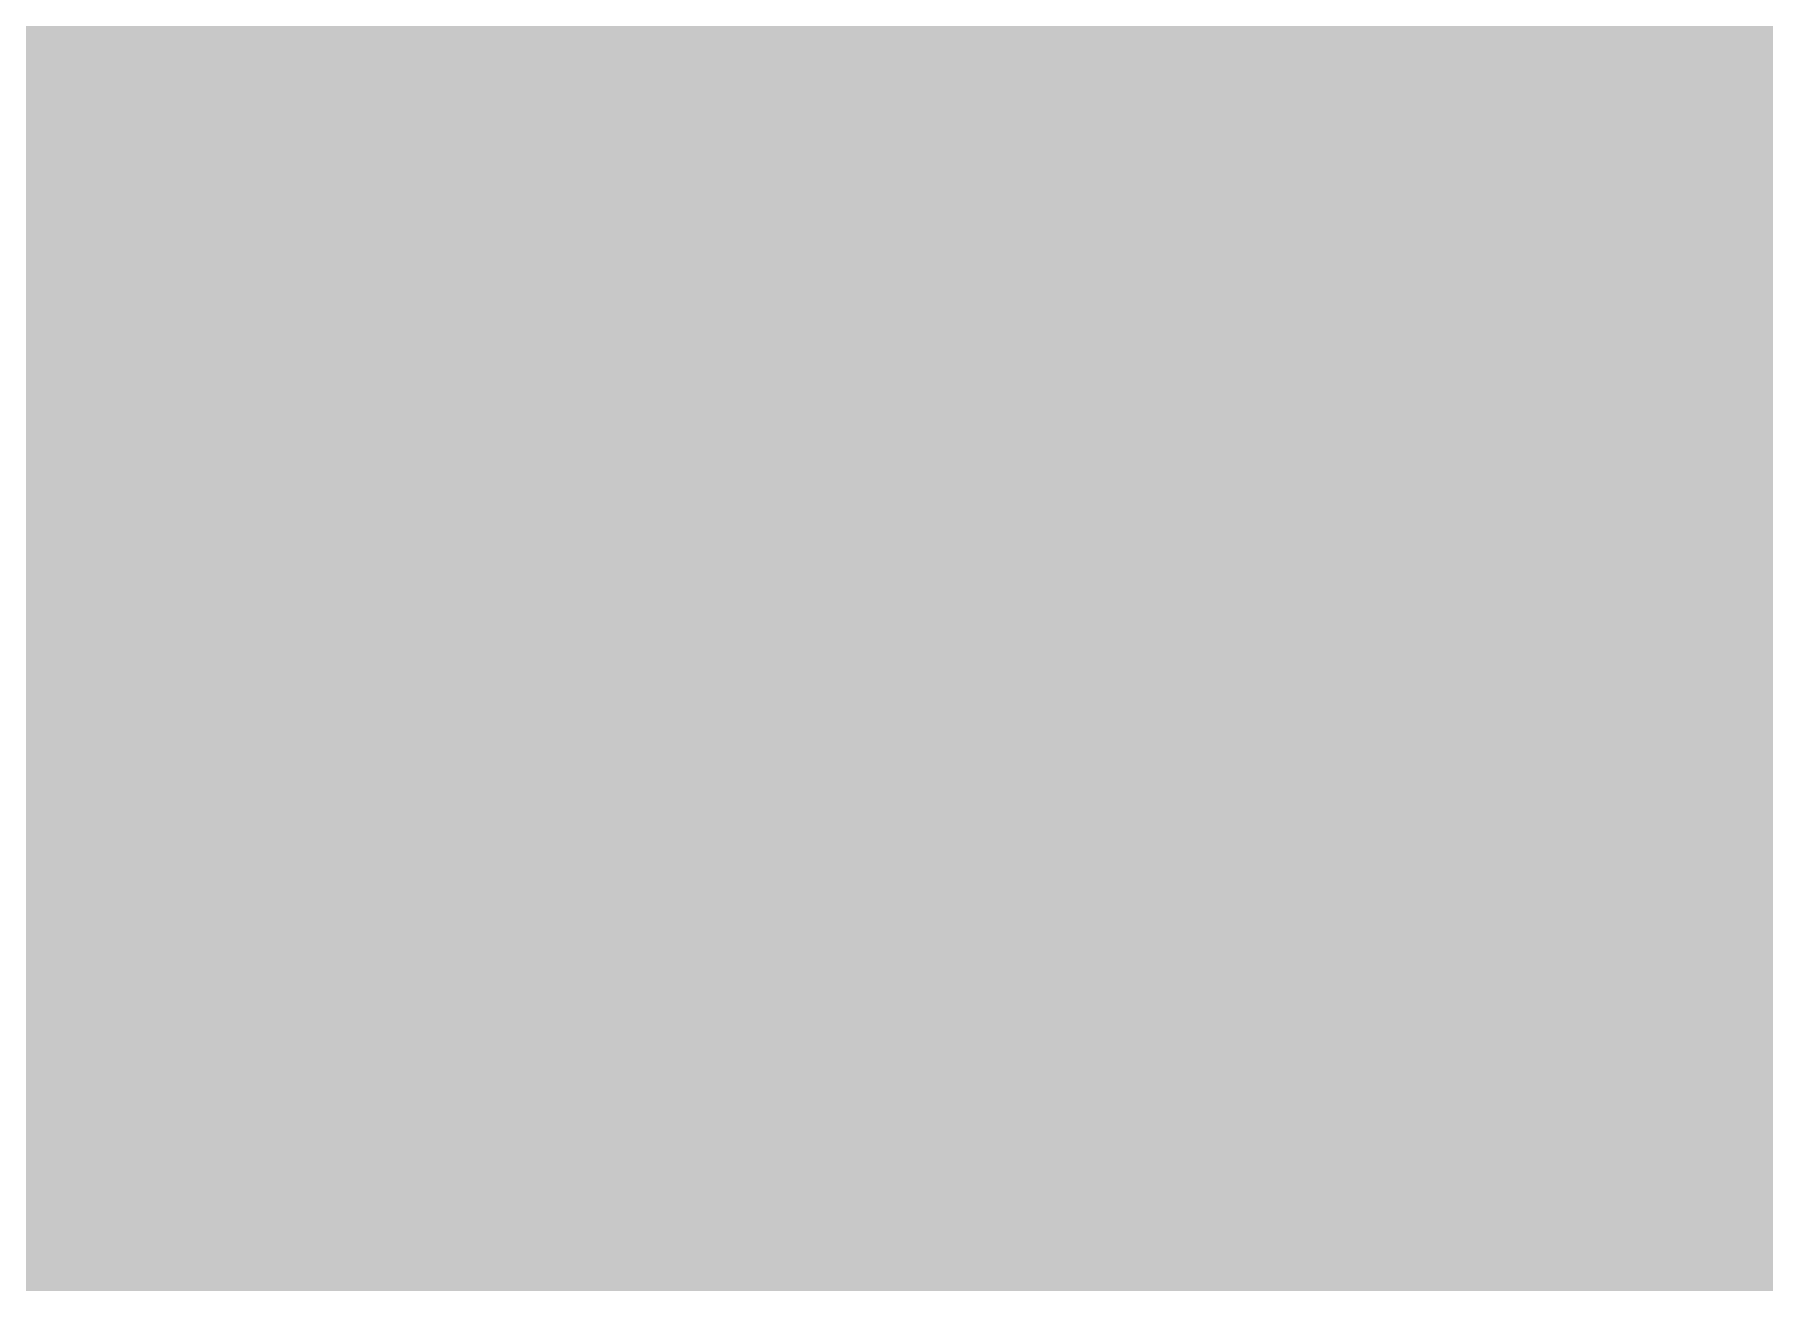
# Model space of a CAD drawing. Header units: inches. Extents: x 0.2 to 39.7, y 0.3 to 24.9.
# Drawn here: x 10.6886 to 10.7533, y 13.8381 to 13.8847 of the extents above; entities that cross this region are included whole.
import ezdxf

# ---------------------------------------------------------------- set-up
doc = ezdxf.new("R2010")
doc.units = ezdxf.units.IN
for name, color, linetype in [('Mechanical 4', 56, 'Continuous'), ('Top Layer 1', 1, 'Continuous'), ('Top Paste', 8, 'Continuous'), ('Top Solder', 216, 'Continuous')]:
    doc.layers.add(name, color=color, linetype=linetype)

# ---------------------------------------------------------------- blocks, each defined once
blk = doc.blocks.new('LQFP100_16')
at = {"layer": 'Top Layer 1'}
h = blk.add_hatch(color=1, dxfattribs=at)
edge = h.paths.add_edge_path()
edge.add_arc((-7.150001, 3.000002), 0.15, 270, 450)
edge.add_line((-7.150001, 3.150001), (-8.300001, 3.150001))
edge.add_arc((-8.300001, 3.000002), 0.15, 90, 270)
edge.add_line((-8.300001, 2.850002), (-7.150001, 2.850002))
at = {"layer": 'Top Paste'}
h = blk.add_hatch(color=8, dxfattribs=at)
edge = h.paths.add_edge_path()
edge.add_arc((-7.150001, 3.000002), 0.15, 270, 450)
edge.add_line((-7.150001, 3.150001), (-8.300001, 3.150001))
edge.add_arc((-8.300001, 3.000002), 0.15, 90, 270)
edge.add_line((-8.300001, 2.850002), (-7.150001, 2.850002))
at = {"layer": 'Top Solder'}
h = blk.add_hatch(color=216, dxfattribs=at)
edge = h.paths.add_edge_path()
edge.add_arc((-7.150001, 3.000002), 0.175001, 270, 450)
edge.add_line((-7.150001, 3.175003), (-8.300001, 3.175003))
edge.add_arc((-8.300001, 3.000002), 0.175001, 90, 270)
edge.add_line((-8.300001, 2.825001), (-7.150001, 2.825001))
at = {"layer": 'Mechanical 4'}
blk.add_lwpolyline([(-7.000001, -6.999999, 0.2, 0.2, 0), (-7.000001, 7.000001, 0.2, 0.2, 0)], format="xyseb", dxfattribs=at)

msp = doc.modelspace()

# ---------------------------------------------------------------- hatches: boundary and pattern name
at = {"layer": 'Top Layer 1'}
for points in [[(10.707464, 13.920983), (10.732013, 13.922581), (10.756245, 13.927366), (10.780161, 13.935342), (10.80376, 13.94651), (10.827045, 13.960866), (10.850009, 13.978415), (10.872661, 13.999154), (10.894992, 14.023083), (10.917009, 14.050206), (10.938708, 14.080515), (11.014542, 13.66742), (10.978866, 13.691847), (10.881594, 13.749701), (10.852424, 13.763843), (10.824878, 13.775413), (10.79896, 13.784412), (10.774667, 13.790841), (10.752003, 13.794697), (10.730962, 13.795985)], [(10.919061, 13.795985), (10.886747, 13.795375), (10.833263, 13.790511), (10.812092, 13.786254), (10.794634, 13.780783), (10.78089, 13.774092), (10.77086, 13.766188), (10.764543, 13.757067), (10.761942, 13.746729), (10.763054, 13.735177), (10.70734, 13.963426), (10.720575, 13.955362), (10.734876, 13.948148), (10.75024, 13.941781), (10.766671, 13.936264), (10.784164, 13.931595), (10.802724, 13.927775), (10.822348, 13.924803), (10.864789, 13.92141), (10.887606, 13.920983)]]:
    msp.add_hatch(color=1, dxfattribs=at).paths.add_polyline_path(points)

# ---------------------------------------------------------------- linework, layer by layer
msp.add_lwpolyline([(10.108484, 13.858484, 0.125001, 0.125001, 0), (11.133178, 13.858484, 0.125001, 0.125001, 0)], format="xyseb", dxfattribs=at)

# ---------------------------------------------------------------- block references
msp.add_blockref('LQFP100_16', (17.800003, 10.825))

doc.saveas('drawing.dxf')
